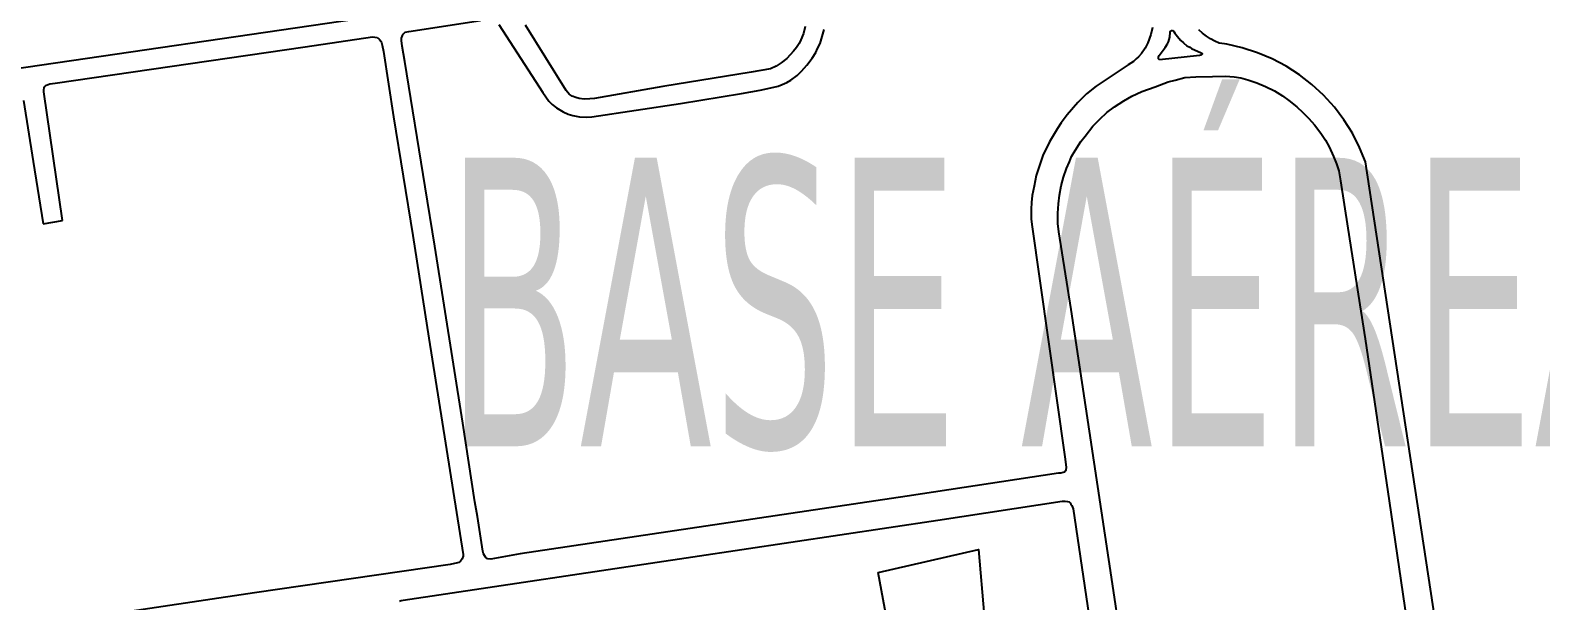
# Model space of a CAD drawing. Header units: metres. Extents: x 2 to 659295185, y -28 to 1124222152.
# Drawn here: x 657337 to 657864, y 1124877 to 1125076 of the extents above; entities that cross this region are included whole.
import ezdxf

# ---------------------------------------------------------------- set-up
doc = ezdxf.new("R2010")
doc.units = ezdxf.units.M
doc.header["$MEASUREMENT"] = 0
for name, color, linetype in [('MANZANA', 30, 'CONTINUOUS'), ('Parcelas', 140, 'CONTINUOUS'), ('TEXTOS', 7, 'CONTINUOUS')]:
    doc.layers.add(name, color=color, linetype=linetype)
doc.styles.get("Standard").update_dxf_attribs({"font": 'tahoma.ttf'})

msp = doc.modelspace()

# ---------------------------------------------------------------- linework, layer by layer
at = {"layer": 'MANZANA', "lineweight": -2}
for p, q in [((657455.7244, 1125080.843), (657204.5313, 1125044.2305)), ((657467.3675, 1125075.1442), (657467.8046, 1125075.5941)), ((657467.8046, 1125075.5941), (657469.0085, 1125075.8141)), ((657469.0085, 1125075.8141), (657494.0841, 1125079.5833)), ((657500.4416, 1125078.2836), (657515.8861, 1125054.4584)), ((657523.9918, 1125055.1583), (657509.7594, 1125077.9936)), ((657607.4974, 1125077.5337), (657606.846, 1125075.1042)), ((657613.4262, 1125074.0244), (657614.0776, 1125076.4639)), ((657728.7938, 1125077.1938), (657728.1424, 1125074.7543)), ((657734.8298, 1125073.7945), (657734.9369, 1125075.5641)), ((657734.9369, 1125075.5641), (657735.0441, 1125075.8941)), ((657735.0441, 1125075.8941), (657735.2585, 1125076.114)), ((657735.2585, 1125076.114), (657735.4812, 1125076.114)), ((657735.4812, 1125076.114), (657735.7038, 1125076.114)), ((657735.7038, 1125076.114), (657736.1408, 1125075.7841)), ((657736.1408, 1125075.7841), (657736.5779, 1125075.2342)), ((657746.2255, 1125075.2742), (657744.9062, 1125076.374)), ((657345.6012, 1125057.7977), (657432.8669, 1125070.4552)), ((657432.8669, 1125070.4552), (657456.4088, 1125073.8845)), ((657456.4088, 1125073.8845), (657457.1839, 1125073.7745)), ((657457.1839, 1125073.7745), (657457.9508, 1125073.6645)), ((657457.9508, 1125073.6645), (657458.2806, 1125073.4446)), ((657458.2806, 1125073.4446), (657458.6105, 1125073.2246)), ((657458.6105, 1125073.2246), (657458.8249, 1125073.0046)), ((657458.8249, 1125073.0046), (657459.2701, 1125072.4548)), ((657459.2701, 1125072.4548), (657459.4928, 1125072.0148)), ((657459.4928, 1125072.0148), (657459.7154, 1125071.025)), ((657459.7154, 1125071.025), (657460.1607, 1125068.8155)), ((657466.4935, 1125073.4845), (657466.8233, 1125074.3744)), ((657466.5017, 1125072.7047), (657466.4935, 1125073.4845)), ((657466.7244, 1125070.7151), (657466.5017, 1125072.7047)), ((657467.6232, 1125065.3062), (657466.7244, 1125070.7151)), ((657466.8233, 1125074.3744), (657467.0377, 1125074.8143)), ((657467.0377, 1125074.8143), (657467.3675, 1125075.1442)), ((657604.463, 1125070.2252), (657603.3663, 1125068.8955)), ((657605.3288, 1125071.5549), (657604.463, 1125070.2252)), ((657605.9802, 1125072.8847), (657605.3288, 1125071.5549)), ((657606.846, 1125075.1042), (657605.9802, 1125072.8847)), ((657611.8018, 1125069.9253), (657612.6676, 1125071.5849)), ((657612.6676, 1125071.5849), (657613.4262, 1125074.0244)), ((657727.0622, 1125071.8749), (657726.1964, 1125069.9953)), ((657728.1424, 1125074.7543), (657727.0622, 1125071.8749)), ((657731.0284, 1125067.4658), (657733.2053, 1125070.2452)), ((657733.2053, 1125070.2452), (657733.9639, 1125071.465)), ((657733.9639, 1125071.465), (657734.2938, 1125072.2348)), ((657734.2938, 1125072.2348), (657734.8298, 1125073.7945)), ((657736.5779, 1125075.2342), (657737.9055, 1125073.4745)), ((657737.9055, 1125073.4745), (657738.6723, 1125072.7047)), ((657738.6723, 1125072.7047), (657739.5546, 1125071.8149)), ((657739.5546, 1125071.8149), (657740.7668, 1125070.8251)), ((657740.7668, 1125070.8251), (657741.7563, 1125070.2852)), ((657741.7563, 1125070.2852), (657742.4077, 1125069.8453)), ((657747.5448, 1125074.1744), (657746.2255, 1125075.2742)), ((657748.9714, 1125073.1846), (657747.5448, 1125074.1744)), ((657750.5051, 1125072.4248), (657748.9714, 1125073.1846)), ((657752.0471, 1125071.7649), (657750.5051, 1125072.4248)), ((657752.1543, 1125071.7649), (657752.0471, 1125071.7649)), ((657754.6775, 1125071.335), (657752.1543, 1125071.7649)), ((657760.0538, 1125070.1452), (657754.6775, 1125071.335)), ((657765.4301, 1125068.3956), (657760.0538, 1125070.1452)), ((657460.1607, 1125068.8155), (657463.7641, 1125046.0401)), ((657474.7228, 1125021.6451), (657467.6232, 1125065.3062)), ((657599.1114, 1125064.8963), (657597.3633, 1125063.6665)), ((657601.0822, 1125066.336), (657599.1114, 1125064.8963)), ((657603.3663, 1125068.8955), (657601.0822, 1125066.336)), ((657607.9922, 1125064.0465), (657609.9547, 1125066.486)), ((657609.9547, 1125066.486), (657611.1503, 1125068.4856)), ((657611.1503, 1125068.4856), (657611.8018, 1125069.9253)), ((657722.1641, 1125065.3262), (657720.3006, 1125064.2164)), ((657723.0299, 1125066.216), (657722.1641, 1125065.3262)), ((657723.904, 1125066.9959), (657723.0299, 1125066.216)), ((657724.8853, 1125068.1056), (657723.904, 1125066.9959)), ((657726.1964, 1125069.9953), (657724.8853, 1125068.1056)), ((657730.814, 1125066.9159), (657731.0284, 1125067.4658)), ((657730.814, 1125066.5859), (657730.814, 1125066.9159)), ((657730.814, 1125066.246), (657730.814, 1125066.5859)), ((657731.0367, 1125066.0261), (657730.814, 1125066.246)), ((657731.1439, 1125065.9161), (657731.0367, 1125066.0261)), ((657745.1618, 1125067.4158), (657731.1439, 1125065.9161)), ((657742.4077, 1125069.8453), (657745.706, 1125068.3056)), ((657745.5988, 1125067.5358), (657745.1618, 1125067.4158)), ((657745.8215, 1125067.6457), (657745.5988, 1125067.5358)), ((657745.706, 1125068.3056), (657745.9287, 1125068.1956)), ((657746.0359, 1125067.8657), (657745.8215, 1125067.6457)), ((657745.9287, 1125068.1956), (657746.0359, 1125068.0856)), ((657746.0359, 1125068.0856), (657746.0359, 1125067.8657)), ((657770.4765, 1125066.316), (657765.4301, 1125068.3956)), ((657775.424, 1125063.6865), (657770.4765, 1125066.316)), ((657588.6062, 1125061.637), (657557.7338, 1125056.638)), ((657595.4008, 1125062.7767), (657588.6062, 1125061.637)), ((657597.3633, 1125063.6665), (657595.4008, 1125062.7767)), ((657602.4262, 1125058.8275), (657604.6114, 1125060.4972)), ((657604.6114, 1125060.4972), (657606.1369, 1125061.9369)), ((657606.1369, 1125061.9369), (657607.9922, 1125064.0465)), ((657720.3006, 1125064.2164), (657709.0532, 1125056.758)), ((657736.6521, 1125058.8675), (657740.0494, 1125059.7673)), ((657740.0494, 1125059.7673), (657743.8837, 1125060.0073)), ((657743.8837, 1125060.0073), (657749.6888, 1125060.1373)), ((657749.6888, 1125060.1373), (657754.1827, 1125060.1573)), ((657754.1827, 1125060.1573), (657757.2502, 1125059.9573)), ((657757.2502, 1125059.9573), (657759.5508, 1125059.6274)), ((657759.5508, 1125059.6274), (657762.074, 1125058.9775)), ((657780.0335, 1125060.7171), (657775.424, 1125063.6865)), ((657784.4368, 1125057.3078), (657780.0335, 1125060.7171)), ((657341.6679, 1125055.4582), (657341.7668, 1125056.1181)), ((657341.6679, 1125054.7884), (657341.6679, 1125055.4582)), ((657348.1079, 1125009.8075), (657341.6679, 1125054.7884)), ((657341.7668, 1125056.1181), (657341.8823, 1125056.448)), ((657341.8823, 1125056.448), (657342.2039, 1125056.7879)), ((657342.2039, 1125056.7879), (657342.5337, 1125057.1179)), ((657342.5337, 1125057.1179), (657343.0779, 1125057.3378)), ((657343.0779, 1125057.3378), (657343.7376, 1125057.5678)), ((657343.7376, 1125057.5678), (657345.6012, 1125057.7977)), ((657515.8861, 1125054.4584), (657517.9805, 1125051.479)), ((657525.0967, 1125053.9485), (657523.9918, 1125055.1583)), ((657557.7338, 1125056.638), (657533.862, 1125052.4388)), ((657563.8934, 1125050.6892), (657585.2501, 1125054.2085)), ((657585.2501, 1125054.2085), (657591.7066, 1125055.3482)), ((657591.7066, 1125055.3482), (657596.5222, 1125056.368)), ((657596.5222, 1125056.368), (657598.0559, 1125056.708)), ((657598.0559, 1125056.708), (657599.4742, 1125057.2578)), ((657599.4742, 1125057.2578), (657601.0079, 1125058.0477)), ((657601.0079, 1125058.0477), (657602.4262, 1125058.8275)), ((657709.0532, 1125056.758), (657705.6642, 1125054.0885)), ((657721.5539, 1125053.2687), (657725.0584, 1125054.8383)), ((657725.0584, 1125054.8383), (657729.6514, 1125056.508)), ((657729.6514, 1125056.508), (657734.2443, 1125058.1877)), ((657734.2443, 1125058.1877), (657736.6521, 1125058.8675)), ((657762.074, 1125058.9775), (657765.1497, 1125057.8877)), ((657765.1497, 1125057.8877), (657768.2172, 1125056.578)), ((657768.2172, 1125056.578), (657771.2929, 1125055.0383)), ((657771.2929, 1125055.0383), (657774.1542, 1125053.3886)), ((657788.502, 1125053.5686), (657784.4368, 1125057.3078)), ((657334.56, 1125051.779), (657337.9408, 1125030.4433)), ((657517.9805, 1125051.479), (657519.0855, 1125050.3792)), ((657519.0855, 1125050.3792), (657520.6192, 1125049.1695)), ((657520.6192, 1125049.1695), (657522.928, 1125047.7398)), ((657526.0862, 1125053.1787), (657525.0967, 1125053.9485)), ((657527.3973, 1125052.7388), (657526.0862, 1125053.1787)), ((657528.494, 1125052.4088), (657527.3973, 1125052.7388)), ((657530.2504, 1125052.1989), (657528.494, 1125052.4088)), ((657532.2211, 1125052.3189), (657530.2504, 1125052.1989)), ((657533.862, 1125052.4388), (657532.2211, 1125052.3189)), ((657533.021, 1125046.0201), (657563.8934, 1125050.6892)), ((657702.7204, 1125050.9691), (657698.9026, 1125046.75)), ((657705.6642, 1125054.0885), (657702.7204, 1125050.9691)), ((657712.8133, 1125047.4798), (657715.4355, 1125049.4794)), ((657715.4355, 1125049.4794), (657718.7174, 1125051.599)), ((657718.7174, 1125051.599), (657721.5539, 1125053.2687)), ((657774.1542, 1125053.3886), (657776.3476, 1125051.739)), ((657776.3476, 1125051.739), (657779.1017, 1125049.5394)), ((657779.1017, 1125049.5394), (657781.2951, 1125047.5598)), ((657792.2456, 1125049.3795), (657788.502, 1125053.5686)), ((657795.5521, 1125044.9704), (657792.2456, 1125049.3795)), ((657463.7641, 1125046.0401), (657470.4185, 1125004.5986)), ((657522.928, 1125047.7398), (657524.6844, 1125046.9799)), ((657524.6844, 1125046.9799), (657526.3336, 1125046.4301)), ((657526.3336, 1125046.4301), (657528.6342, 1125046.0001)), ((657528.6342, 1125046.0001), (657531.1574, 1125045.9002)), ((657531.1574, 1125045.9002), (657533.021, 1125046.0201)), ((657696.8329, 1125043.9806), (657695.5301, 1125041.981)), ((657698.9026, 1125046.75), (657696.8329, 1125043.9806)), ((657707.9071, 1125042.8108), (657710.3066, 1125045.2603)), ((657710.3066, 1125045.2603), (657712.8133, 1125047.4798)), ((657781.2951, 1125047.5598), (657783.2823, 1125045.4702)), ((657783.2823, 1125045.4702), (657785.3685, 1125043.2707)), ((657798.5371, 1125040.3413), (657795.5521, 1125044.9704)), ((657695.5301, 1125041.981), (657692.8089, 1125037.3219)), ((657703.7677, 1125037.3719), (657705.1859, 1125039.2615)), ((657705.1859, 1125039.2615), (657707.9071, 1125042.8108)), ((657785.3685, 1125043.2707), (657787.5784, 1125040.2913)), ((657787.5784, 1125040.2913), (657789.1204, 1125037.8618)), ((657801.0769, 1125035.3723), (657798.5371, 1125040.3413)), ((657692.8089, 1125037.3219), (657690.4176, 1125032.5629)), ((657700.5023, 1125032.163), (657701.6979, 1125034.2725)), ((657701.6979, 1125034.2725), (657703.7677, 1125037.3719)), ((657789.1204, 1125037.8618), (657790.448, 1125035.5523)), ((657790.448, 1125035.5523), (657791.9982, 1125032.2329)), ((657803.1796, 1125030.2933), (657801.0769, 1125035.3723)), ((657337.9408, 1125030.4433), (657341.3216, 1125008.6677)), ((657689.2302, 1125029.0136), (657688.15, 1125025.5843)), ((657690.4176, 1125032.5629), (657689.2302, 1125029.0136)), ((657697.6905, 1125024.9644), (657698.7707, 1125027.9538)), ((657698.7707, 1125027.9538), (657699.7437, 1125030.2833)), ((657699.7437, 1125030.2833), (657700.5023, 1125032.163)), ((657791.9982, 1125032.2329), (657792.9959, 1125029.5835)), ((657792.9959, 1125029.5835), (657793.771, 1125027.154)), ((657843.1389, 1124767.5768), (657803.1796, 1125030.2933)), ((657688.15, 1125025.5843), (657687.3997, 1125021.8151)), ((657696.8247, 1125021.975), (657697.6905, 1125024.9644)), ((657793.771, 1125027.154), (657794.4472, 1125023.7347)), ((657794.4472, 1125023.7347), (657796.9292, 1125007.148)), ((657478.1036, 1125000.8693), (657474.7228, 1125021.6451)), ((657686.7565, 1125018.6057), (657686.4431, 1125016.1762)), ((657687.3997, 1125021.8151), (657686.7565, 1125018.6057)), ((657695.8681, 1125015.6663), (657696.2887, 1125018.6457)), ((657696.2887, 1125018.6457), (657696.8247, 1125021.975)), ((657686.4431, 1125016.1762), (657686.3442, 1125013.8467)), ((657686.3442, 1125013.8467), (657686.3524, 1125011.9671)), ((657695.662, 1125012.347), (657695.8681, 1125015.6663)), ((657695.6785, 1125008.8077), (657695.662, 1125012.347)), ((657341.3216, 1125008.6677), (657348.1079, 1125009.8075)), ((657686.3524, 1125011.9671), (657686.3524, 1125010.4174)), ((657686.3524, 1125010.4174), (657686.5833, 1125008.4278)), ((657686.5833, 1125008.4278), (657698.1193, 1124927.4143)), ((657696.0166, 1125005.9283), (657695.6785, 1125008.8077)), ((657796.9292, 1125007.148), (657803.0146, 1124968.5759)), ((657470.4185, 1125004.5986), (657476.0504, 1124968.7859)), ((657700.3044, 1124978.7438), (657696.0166, 1125005.9283)), ((657487.9079, 1124939.0919), (657478.1036, 1125000.8693)), ((657714.7511, 1124883.0233), (657700.3044, 1124978.7438)), ((657476.0504, 1124968.7859), (657488.0069, 1124893.3012)), ((657803.0146, 1124968.5759), (657811.3759, 1124911.9874)), ((657492.0886, 1124911.6775), (657487.9079, 1124939.0919)), ((657698.3584, 1124922.4353), (657698.0368, 1124921.9954)), ((657698.1193, 1124927.4143), (657698.5728, 1124923.765)), ((657698.4656, 1124922.7652), (657698.3584, 1124922.4353)), ((657698.5728, 1124923.765), (657698.4656, 1124922.7652)), ((657695.9506, 1124921.6554), (657643.07, 1124913.6771)), ((657696.7175, 1124921.6554), (657695.9506, 1124921.6554)), ((657697.5998, 1124921.8854), (657696.7175, 1124921.6554)), ((657698.0368, 1124921.9954), (657697.5998, 1124921.8854)), ((657643.07, 1124913.6771), (657507.9453, 1124893.5012)), ((657653.8391, 1124905.3188), (657697.204, 1124911.9274)), ((657697.204, 1124911.9274), (657698.3007, 1124911.9274)), ((657698.3007, 1124911.9274), (657699.0675, 1124911.8275)), ((657699.0675, 1124911.8275), (657699.6118, 1124911.6075)), ((657811.3759, 1124911.9874), (657822.4501, 1124836.1629)), ((657492.9874, 1124906.4885), (657492.0886, 1124911.6775)), ((657699.6118, 1124911.6075), (657699.9416, 1124911.2776)), ((657699.9416, 1124911.2776), (657700.2714, 1124910.8377)), ((657700.2714, 1124910.8377), (657700.6095, 1124910.3877)), ((657700.6095, 1124910.3877), (657700.8239, 1124909.8379)), ((657700.8239, 1124909.8379), (657701.0465, 1124909.178)), ((657701.0465, 1124909.178), (657716.6312, 1124804.7293)), ((657494.9004, 1124894.441), (657492.9874, 1124906.4885)), ((657568.2142, 1124892.4414), (657653.8391, 1124905.3188)), ((657467.0377, 1124877.3945), (657568.2142, 1124892.4414)), ((657487.1328, 1124890.9717), (657486.4814, 1124890.5318)), ((657487.4627, 1124891.4216), (657487.1328, 1124890.9717)), ((657487.6771, 1124891.7515), (657487.4627, 1124891.4216)), ((657488.0069, 1124892.7513), (657487.6771, 1124891.7515)), ((657488.0069, 1124893.3012), (657488.0069, 1124892.7513)), ((657495.1231, 1124893.5512), (657494.9004, 1124894.441)), ((657495.4529, 1124892.8913), (657495.1231, 1124893.5512)), ((657495.7827, 1124892.3414), (657495.4529, 1124892.8913)), ((657496.228, 1124891.9015), (657495.7827, 1124892.3414)), ((657496.665, 1124891.7915), (657496.228, 1124891.9015)), ((657497.6545, 1124891.6816), (657496.665, 1124891.7915)), ((657507.9453, 1124893.5012), (657497.6545, 1124891.6816)), ((657483.5294, 1124889.8519), (657415.1961, 1124879.9239)), ((657486.0444, 1124890.4218), (657483.5294, 1124889.8519)), ((657486.4814, 1124890.5318), (657486.0444, 1124890.4218)), ((657728.1836, 1124795.3812), (657714.7511, 1124883.0233)), ((657415.1961, 1124879.9239), (657274.489, 1124858.9582)), ((657465.8338, 1124876.9446), (657466.378, 1124877.2745)), ((657466.378, 1124877.2745), (657467.0377, 1124877.3945))]:
    msp.add_line(p, q, dxfattribs=at)
at = {"layer": 'Parcelas', "lineweight": -3}
msp.add_lwpolyline([(657633, 1124887), (657668, 1124895), (657670, 1124872), (657637, 1124865), (657633, 1124887), (657633, 1124887)], dxfattribs=at)

# ---------------------------------------------------------------- texts
at = {"layer": 'TEXTOS', "color": 0, "width": 0.571429}
msp.add_text('BASE AÉREA EL LIBERTADOR', height=100.6994, dxfattribs=at).set_placement((657482.0287, 1124931.0435))

doc.saveas('drawing.dxf')
